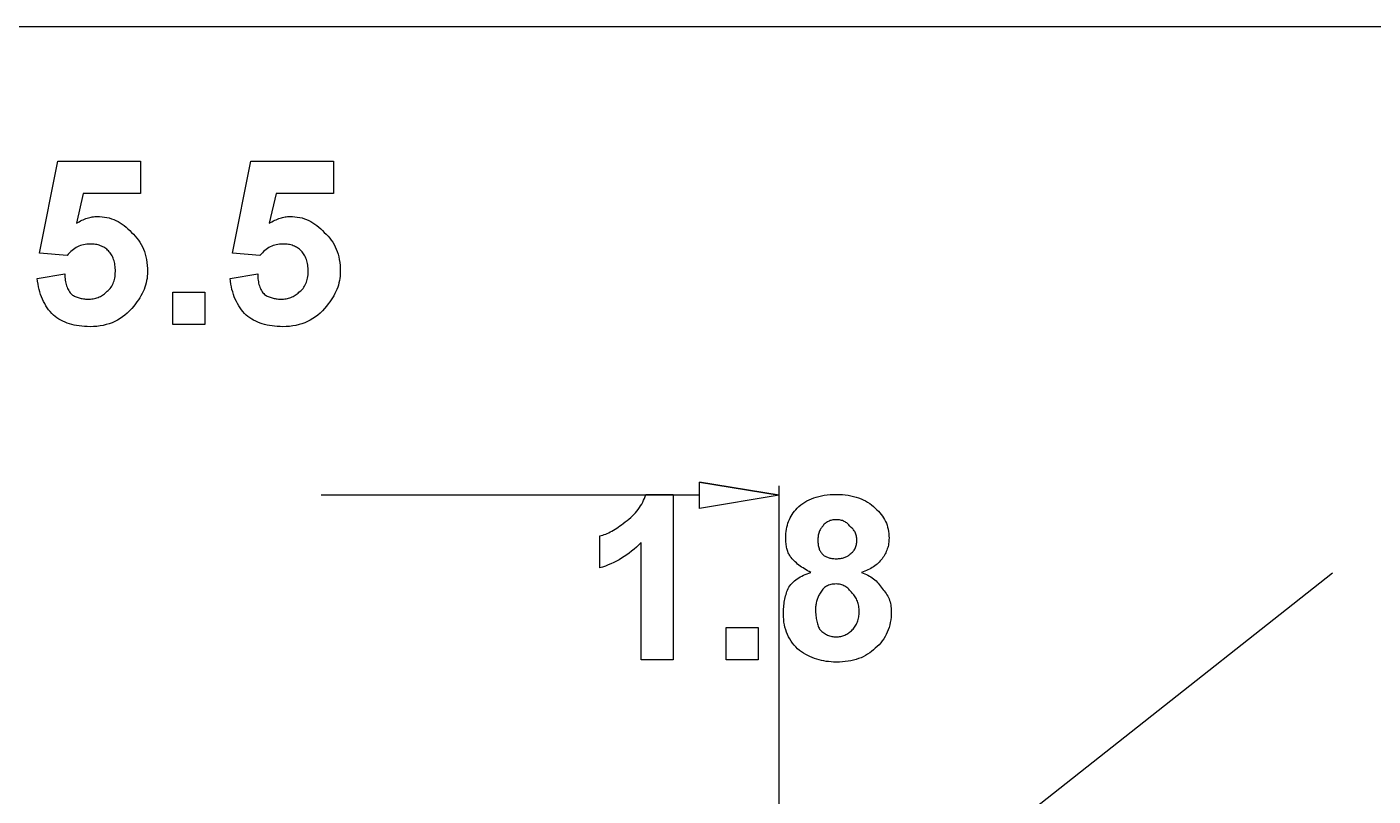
# Model space of a CAD drawing. Extents: x 0 to 21.1, y 0 to 5.7.
# Drawn here: x 8.484 to 9.461, y 4.997 to 5.556 of the extents above; entities that cross this region are included whole.
import ezdxf

# ---------------------------------------------------------------- set-up
doc = ezdxf.new("R2010")
doc.units = 0
doc.header["$MEASUREMENT"] = 0
doc.linetypes.add('AUSGEZOGEN', pattern=[0])
doc.layers.get('0').update_dxf_attribs({"linetype": 'AUSGEZOGEN'})

msp = doc.modelspace()

# ---------------------------------------------------------------- linework, layer by layer
for points in [[(0, 0), (21.125, 0), (21.125, 0), (21.125, 5.55556), (21.125, 5.55556), (0, 5.55556), (0, 0)], [(8.4912, 5.37302), (8.5112, 5.37636), (8.5112, 5.37636), (8.51122, 5.37513), (8.51122, 5.37513), (8.51128, 5.37394), (8.51128, 5.37394), (8.51138, 5.37278), (8.51138, 5.37278), (8.51151, 5.37167), (8.51151, 5.37167), (8.51169, 5.3706), (8.51169, 5.3706), (8.5119, 5.36956), (8.5119, 5.36956), (8.51216, 5.36856), (8.51216, 5.36856), (8.51245, 5.36761), (8.51245, 5.36761), (8.51278, 5.36669), (8.51278, 5.36669), (8.51315, 5.36581), (8.51315, 5.36581), (8.51356, 5.36497), (8.51356, 5.36497), (8.51401, 5.36417), (8.51401, 5.36417), (8.5145, 5.36341), (8.5145, 5.36341), (8.51503, 5.36269), (8.51503, 5.36269), (8.51559, 5.362), (8.51559, 5.362), (8.5162, 5.36136), (8.5162, 5.36136), (8.51683, 5.36095), (8.51683, 5.36095), (8.51748, 5.36058), (8.51748, 5.36058), (8.51813, 5.36022), (8.51813, 5.36022), (8.5188, 5.3599), (8.5188, 5.3599), (8.51949, 5.3596), (8.51949, 5.3596), (8.52018, 5.35933), (8.52018, 5.35933), (8.52089, 5.35908), (8.52089, 5.35908), (8.52162, 5.35886), (8.52162, 5.35886), (8.52235, 5.35866), (8.52235, 5.35866), (8.5231, 5.35849), (8.5231, 5.35849), (8.52386, 5.35835), (8.52386, 5.35835), (8.52464, 5.35823), (8.52464, 5.35823), (8.52543, 5.35814), (8.52543, 5.35814), (8.52623, 5.35808), (8.52623, 5.35808), (8.52704, 5.35804), (8.52704, 5.35804), (8.52787, 5.35802), (8.52787, 5.35802), (8.5289, 5.35804), (8.5289, 5.35804), (8.5299, 5.3581), (8.5299, 5.3581), (8.53087, 5.3582), (8.53087, 5.3582), (8.53183, 5.35834), (8.53183, 5.35834), (8.53275, 5.35851), (8.53275, 5.35851), (8.53365, 5.35873), (8.53365, 5.35873), (8.53452, 5.35898), (8.53452, 5.35898), (8.53537, 5.35927), (8.53537, 5.35927), (8.53619, 5.35961), (8.53619, 5.35961), (8.53698, 5.35998), (8.53698, 5.35998), (8.53775, 5.36039), (8.53775, 5.36039), (8.53849, 5.36084), (8.53849, 5.36084), (8.53921, 5.36133), (8.53921, 5.36133), (8.5399, 5.36185), (8.5399, 5.36185), (8.54056, 5.36242), (8.54056, 5.36242), (8.5412, 5.36302), (8.5412, 5.36302), (8.54201, 5.36367), (8.54201, 5.36367), (8.54276, 5.36435), (8.54276, 5.36435), (8.54347, 5.36508), (8.54347, 5.36508), (8.54412, 5.36584), (8.54412, 5.36584), (8.54472, 5.36664), (8.54472, 5.36664), (8.54526, 5.36748), (8.54526, 5.36748), (8.54576, 5.36836), (8.54576, 5.36836), (8.5462, 5.36927), (8.5462, 5.36927), (8.54659, 5.37023), (8.54659, 5.37023), (8.54693, 5.37123), (8.54693, 5.37123), (8.54722, 5.37226), (8.54722, 5.37226), (8.54745, 5.37334), (8.54745, 5.37334), (8.54763, 5.37445), (8.54763, 5.37445), (8.54776, 5.3756), (8.54776, 5.3756), (8.54784, 5.37679), (8.54784, 5.37679), (8.54787, 5.37802), (8.54787, 5.37802), (8.54785, 5.37925), (8.54785, 5.37925), (8.54779, 5.38045), (8.54779, 5.38045), (8.54769, 5.3816), (8.54769, 5.3816), (8.54755, 5.38271), (8.54755, 5.38271), (8.54738, 5.38379), (8.54738, 5.38379), (8.54716, 5.38482), (8.54716, 5.38482), (8.54691, 5.38582), (8.54691, 5.38582), (8.54662, 5.38677), (8.54662, 5.38677), (8.54628, 5.38769), (8.54628, 5.38769), (8.54591, 5.38857), (8.54591, 5.38857), (8.5455, 5.38941), (8.5455, 5.38941), (8.54505, 5.39021), (8.54505, 5.39021), (8.54457, 5.39097), (8.54457, 5.39097), (8.54404, 5.3917), (8.54404, 5.3917), (8.54347, 5.39238), (8.54347, 5.39238), (8.54287, 5.39302), (8.54287, 5.39302), (8.54223, 5.39363), (8.54223, 5.39363), (8.54156, 5.3942), (8.54156, 5.3942), (8.54087, 5.39472), (8.54087, 5.39472), (8.54016, 5.39521), (8.54016, 5.39521), (8.53942, 5.39566), (8.53942, 5.39566), (8.53865, 5.39607), (8.53865, 5.39607), (8.53785, 5.39644), (8.53785, 5.39644), (8.53703, 5.39677), (8.53703, 5.39677), (8.53619, 5.39707), (8.53619, 5.39707), (8.53531, 5.39732), (8.53531, 5.39732), (8.53442, 5.39754), (8.53442, 5.39754), (8.53349, 5.39771), (8.53349, 5.39771), (8.53254, 5.39785), (8.53254, 5.39785), (8.53156, 5.39795), (8.53156, 5.39795), (8.53056, 5.398), (8.53056, 5.398), (8.52953, 5.39802), (8.52953, 5.39802), (8.5283, 5.39799), (8.5283, 5.39799), (8.52709, 5.39789), (8.52709, 5.39789), (8.5259, 5.39773), (8.5259, 5.39773), (8.52474, 5.3975), (8.52474, 5.3975), (8.52361, 5.39721), (8.52361, 5.39721), (8.5225, 5.39685), (8.5225, 5.39685), (8.52142, 5.39643), (8.52142, 5.39643), (8.52037, 5.39594), (8.52037, 5.39594), (8.51934, 5.39539), (8.51934, 5.39539), (8.51834, 5.39477), (8.51834, 5.39477), (8.51736, 5.39409), (8.51736, 5.39409), (8.51641, 5.39334), (8.51641, 5.39334), (8.51548, 5.39252), (8.51548, 5.39252), (8.51459, 5.39164), (8.51459, 5.39164), (8.51371, 5.3907), (8.51371, 5.3907), (8.51287, 5.38969), (8.51287, 5.38969), (8.49287, 5.39136), (8.49287, 5.39136), (8.5062, 5.45802), (8.5062, 5.45802), (8.5662, 5.45802), (8.5662, 5.45802), (8.5662, 5.43469), (8.5662, 5.43469), (8.52453, 5.43469), (8.52453, 5.43469), (8.51953, 5.41302), (8.51953, 5.41302), (8.52057, 5.41363), (8.52057, 5.41363), (8.52159, 5.4142), (8.52159, 5.4142), (8.5226, 5.41472), (8.5226, 5.41472), (8.5236, 5.41521), (8.5236, 5.41521), (8.52458, 5.41566), (8.52458, 5.41566), (8.52555, 5.41607), (8.52555, 5.41607), (8.52651, 5.41644), (8.52651, 5.41644), (8.52745, 5.41677), (8.52745, 5.41677), (8.52838, 5.41707), (8.52838, 5.41707), (8.5293, 5.41732), (8.5293, 5.41732), (8.5302, 5.41754), (8.5302, 5.41754), (8.5311, 5.41771), (8.5311, 5.41771), (8.53198, 5.41785), (8.53198, 5.41785), (8.53284, 5.41795), (8.53284, 5.41795), (8.53369, 5.418), (8.53369, 5.418), (8.53453, 5.41802), (8.53453, 5.41802), (8.53639, 5.41798), (8.53639, 5.41798), (8.53821, 5.41784), (8.53821, 5.41784), (8.53998, 5.41761), (8.53998, 5.41761), (8.54172, 5.4173), (8.54172, 5.4173), (8.54342, 5.41689), (8.54342, 5.41689), (8.54508, 5.41638), (8.54508, 5.41638), (8.5467, 5.41579), (8.5467, 5.41579), (8.54828, 5.41511), (8.54828, 5.41511), (8.54983, 5.41433), (8.54983, 5.41433), (8.55133, 5.41347), (8.55133, 5.41347), (8.5528, 5.41251), (8.5528, 5.41251), (8.55422, 5.41146), (8.55422, 5.41146), (8.55561, 5.41032), (8.55561, 5.41032), (8.55696, 5.40909), (8.55696, 5.40909), (8.55826, 5.40777), (8.55826, 5.40777), (8.55953, 5.40636), (8.55953, 5.40636), (8.56095, 5.40508), (8.56095, 5.40508), (8.56227, 5.40373), (8.56227, 5.40373), (8.5635, 5.40231), (8.5635, 5.40231), (8.56464, 5.40084), (8.56464, 5.40084), (8.56569, 5.39929), (8.56569, 5.39929), (8.56664, 5.39769), (8.56664, 5.39769), (8.56751, 5.39601), (8.56751, 5.39601), (8.56828, 5.39427), (8.56828, 5.39427), (8.56897, 5.39247), (8.56897, 5.39247), (8.56956, 5.3906), (8.56956, 5.3906), (8.57006, 5.38867), (8.57006, 5.38867), (8.57047, 5.38667), (8.57047, 5.38667), (8.57079, 5.38461), (8.57079, 5.38461), (8.57102, 5.38248), (8.57102, 5.38248), (8.57115, 5.38028), (8.57115, 5.38028), (8.5712, 5.37802), (8.5712, 5.37802), (8.57116, 5.37636), (8.57116, 5.37636), (8.57104, 5.37472), (8.57104, 5.37472), (8.57085, 5.37308), (8.57085, 5.37308), (8.57058, 5.37146), (8.57058, 5.37146), (8.57022, 5.36985), (8.57022, 5.36985), (8.56979, 5.36826), (8.56979, 5.36826), (8.56929, 5.36668), (8.56929, 5.36668), (8.5687, 5.36511), (8.5687, 5.36511), (8.56804, 5.36355), (8.56804, 5.36355), (8.56729, 5.36201), (8.56729, 5.36201), (8.56647, 5.36048), (8.56647, 5.36048), (8.56558, 5.35896), (8.56558, 5.35896), (8.5646, 5.35746), (8.5646, 5.35746), (8.56354, 5.35597), (8.56354, 5.35597), (8.56241, 5.35449), (8.56241, 5.35449), (8.5612, 5.35302), (8.5612, 5.35302), (8.55971, 5.35121), (8.55971, 5.35121), (8.55815, 5.34951), (8.55815, 5.34951), (8.55653, 5.34793), (8.55653, 5.34793), (8.55485, 5.34646), (8.55485, 5.34646), (8.55309, 5.34511), (8.55309, 5.34511), (8.55128, 5.34388), (8.55128, 5.34388), (8.5494, 5.34277), (8.5494, 5.34277), (8.54745, 5.34177), (8.54745, 5.34177), (8.54544, 5.3409), (8.54544, 5.3409), (8.54336, 5.34013), (8.54336, 5.34013), (8.54122, 5.33949), (8.54122, 5.33949), (8.53901, 5.33896), (8.53901, 5.33896), (8.53674, 5.33855), (8.53674, 5.33855), (8.5344, 5.33826), (8.5344, 5.33826), (8.532, 5.33808), (8.532, 5.33808), (8.52953, 5.33802), (8.52953, 5.33802), (8.52748, 5.33806), (8.52748, 5.33806), (8.52547, 5.33815), (8.52547, 5.33815), (8.52352, 5.33832), (8.52352, 5.33832), (8.52162, 5.33855), (8.52162, 5.33855), (8.51977, 5.33884), (8.51977, 5.33884), (8.51797, 5.3392), (8.51797, 5.3392), (8.51623, 5.33962), (8.51623, 5.33962), (8.51453, 5.34011), (8.51453, 5.34011), (8.51289, 5.34066), (8.51289, 5.34066), (8.5113, 5.34128), (8.5113, 5.34128), (8.50977, 5.34196), (8.50977, 5.34196), (8.50828, 5.34271), (8.50828, 5.34271), (8.50685, 5.34353), (8.50685, 5.34353), (8.50547, 5.3444), (8.50547, 5.3444), (8.50414, 5.34535), (8.50414, 5.34535), (8.50287, 5.34636), (8.50287, 5.34636), (8.50165, 5.34763), (8.50165, 5.34763), (8.5005, 5.34896), (8.5005, 5.34896), (8.49941, 5.35034), (8.49941, 5.35034), (8.49839, 5.35177), (8.49839, 5.35177), (8.49743, 5.35326), (8.49743, 5.35326), (8.49654, 5.3548), (8.49654, 5.3548), (8.49571, 5.35638), (8.49571, 5.35638), (8.49495, 5.35802), (8.49495, 5.35802), (8.49425, 5.35972), (8.49425, 5.35972), (8.49362, 5.36146), (8.49362, 5.36146), (8.49306, 5.36326), (8.49306, 5.36326), (8.49255, 5.36511), (8.49255, 5.36511), (8.49212, 5.36701), (8.49212, 5.36701), (8.49175, 5.36896), (8.49175, 5.36896), (8.49144, 5.37097), (8.49144, 5.37097), (8.4912, 5.37302), (8.4912, 5.37302), (8.4912, 5.37302)], [(8.6312, 5.37302), (8.6512, 5.37636), (8.6512, 5.37636), (8.65122, 5.37513), (8.65122, 5.37513), (8.65128, 5.37394), (8.65128, 5.37394), (8.65138, 5.37278), (8.65138, 5.37278), (8.65151, 5.37167), (8.65151, 5.37167), (8.65169, 5.3706), (8.65169, 5.3706), (8.6519, 5.36956), (8.6519, 5.36956), (8.65216, 5.36856), (8.65216, 5.36856), (8.65245, 5.36761), (8.65245, 5.36761), (8.65278, 5.36669), (8.65278, 5.36669), (8.65315, 5.36581), (8.65315, 5.36581), (8.65356, 5.36497), (8.65356, 5.36497), (8.65401, 5.36417), (8.65401, 5.36417), (8.6545, 5.36341), (8.6545, 5.36341), (8.65503, 5.36269), (8.65503, 5.36269), (8.65559, 5.362), (8.65559, 5.362), (8.6562, 5.36136), (8.6562, 5.36136), (8.65683, 5.36095), (8.65683, 5.36095), (8.65748, 5.36058), (8.65748, 5.36058), (8.65813, 5.36022), (8.65813, 5.36022), (8.6588, 5.3599), (8.6588, 5.3599), (8.65949, 5.3596), (8.65949, 5.3596), (8.66018, 5.35933), (8.66018, 5.35933), (8.66089, 5.35908), (8.66089, 5.35908), (8.66162, 5.35886), (8.66162, 5.35886), (8.66235, 5.35866), (8.66235, 5.35866), (8.6631, 5.35849), (8.6631, 5.35849), (8.66386, 5.35835), (8.66386, 5.35835), (8.66464, 5.35823), (8.66464, 5.35823), (8.66543, 5.35814), (8.66543, 5.35814), (8.66623, 5.35808), (8.66623, 5.35808), (8.66704, 5.35804), (8.66704, 5.35804), (8.66787, 5.35802), (8.66787, 5.35802), (8.6689, 5.35804), (8.6689, 5.35804), (8.6699, 5.3581), (8.6699, 5.3581), (8.67087, 5.3582), (8.67087, 5.3582), (8.67183, 5.35834), (8.67183, 5.35834), (8.67275, 5.35851), (8.67275, 5.35851), (8.67365, 5.35873), (8.67365, 5.35873), (8.67452, 5.35898), (8.67452, 5.35898), (8.67537, 5.35927), (8.67537, 5.35927), (8.67619, 5.35961), (8.67619, 5.35961), (8.67698, 5.35998), (8.67698, 5.35998), (8.67775, 5.36039), (8.67775, 5.36039), (8.67849, 5.36084), (8.67849, 5.36084), (8.67921, 5.36133), (8.67921, 5.36133), (8.6799, 5.36185), (8.6799, 5.36185), (8.68056, 5.36242), (8.68056, 5.36242), (8.6812, 5.36302), (8.6812, 5.36302), (8.68201, 5.36367), (8.68201, 5.36367), (8.68276, 5.36435), (8.68276, 5.36435), (8.68347, 5.36508), (8.68347, 5.36508), (8.68412, 5.36584), (8.68412, 5.36584), (8.68472, 5.36664), (8.68472, 5.36664), (8.68526, 5.36748), (8.68526, 5.36748), (8.68576, 5.36836), (8.68576, 5.36836), (8.6862, 5.36927), (8.6862, 5.36927), (8.68659, 5.37023), (8.68659, 5.37023), (8.68693, 5.37123), (8.68693, 5.37123), (8.68722, 5.37226), (8.68722, 5.37226), (8.68745, 5.37334), (8.68745, 5.37334), (8.68763, 5.37445), (8.68763, 5.37445), (8.68776, 5.3756), (8.68776, 5.3756), (8.68784, 5.37679), (8.68784, 5.37679), (8.68787, 5.37802), (8.68787, 5.37802), (8.68785, 5.37925), (8.68785, 5.37925), (8.68779, 5.38045), (8.68779, 5.38045), (8.68769, 5.3816), (8.68769, 5.3816), (8.68755, 5.38271), (8.68755, 5.38271), (8.68738, 5.38379), (8.68738, 5.38379), (8.68716, 5.38482), (8.68716, 5.38482), (8.68691, 5.38582), (8.68691, 5.38582), (8.68662, 5.38677), (8.68662, 5.38677), (8.68628, 5.38769), (8.68628, 5.38769), (8.68591, 5.38857), (8.68591, 5.38857), (8.6855, 5.38941), (8.6855, 5.38941), (8.68505, 5.39021), (8.68505, 5.39021), (8.68457, 5.39097), (8.68457, 5.39097), (8.68404, 5.3917), (8.68404, 5.3917), (8.68347, 5.39238), (8.68347, 5.39238), (8.68287, 5.39302), (8.68287, 5.39302), (8.68223, 5.39363), (8.68223, 5.39363), (8.68156, 5.3942), (8.68156, 5.3942), (8.68087, 5.39472), (8.68087, 5.39472), (8.68016, 5.39521), (8.68016, 5.39521), (8.67942, 5.39566), (8.67942, 5.39566), (8.67865, 5.39607), (8.67865, 5.39607), (8.67785, 5.39644), (8.67785, 5.39644), (8.67703, 5.39677), (8.67703, 5.39677), (8.67619, 5.39707), (8.67619, 5.39707), (8.67531, 5.39732), (8.67531, 5.39732), (8.67442, 5.39754), (8.67442, 5.39754), (8.67349, 5.39771), (8.67349, 5.39771), (8.67254, 5.39785), (8.67254, 5.39785), (8.67156, 5.39795), (8.67156, 5.39795), (8.67056, 5.398), (8.67056, 5.398), (8.66953, 5.39802), (8.66953, 5.39802), (8.6683, 5.39799), (8.6683, 5.39799), (8.66709, 5.39789), (8.66709, 5.39789), (8.6659, 5.39773), (8.6659, 5.39773), (8.66474, 5.3975), (8.66474, 5.3975), (8.66361, 5.39721), (8.66361, 5.39721), (8.6625, 5.39685), (8.6625, 5.39685), (8.66142, 5.39643), (8.66142, 5.39643), (8.66037, 5.39594), (8.66037, 5.39594), (8.65934, 5.39539), (8.65934, 5.39539), (8.65834, 5.39477), (8.65834, 5.39477), (8.65736, 5.39409), (8.65736, 5.39409), (8.65641, 5.39334), (8.65641, 5.39334), (8.65548, 5.39252), (8.65548, 5.39252), (8.65459, 5.39164), (8.65459, 5.39164), (8.65371, 5.3907), (8.65371, 5.3907), (8.65287, 5.38969), (8.65287, 5.38969), (8.63287, 5.39136), (8.63287, 5.39136), (8.6462, 5.45802), (8.6462, 5.45802), (8.7062, 5.45802), (8.7062, 5.45802), (8.7062, 5.43469), (8.7062, 5.43469), (8.66453, 5.43469), (8.66453, 5.43469), (8.65953, 5.41302), (8.65953, 5.41302), (8.66057, 5.41363), (8.66057, 5.41363), (8.66159, 5.4142), (8.66159, 5.4142), (8.6626, 5.41472), (8.6626, 5.41472), (8.6636, 5.41521), (8.6636, 5.41521), (8.66458, 5.41566), (8.66458, 5.41566), (8.66555, 5.41607), (8.66555, 5.41607), (8.66651, 5.41644), (8.66651, 5.41644), (8.66745, 5.41677), (8.66745, 5.41677), (8.66838, 5.41707), (8.66838, 5.41707), (8.6693, 5.41732), (8.6693, 5.41732), (8.6702, 5.41754), (8.6702, 5.41754), (8.6711, 5.41771), (8.6711, 5.41771), (8.67198, 5.41785), (8.67198, 5.41785), (8.67284, 5.41795), (8.67284, 5.41795), (8.67369, 5.418), (8.67369, 5.418), (8.67453, 5.41802), (8.67453, 5.41802), (8.67639, 5.41798), (8.67639, 5.41798), (8.67821, 5.41784), (8.67821, 5.41784), (8.67998, 5.41761), (8.67998, 5.41761), (8.68172, 5.4173), (8.68172, 5.4173), (8.68342, 5.41689), (8.68342, 5.41689), (8.68508, 5.41638), (8.68508, 5.41638), (8.6867, 5.41579), (8.6867, 5.41579), (8.68828, 5.41511), (8.68828, 5.41511), (8.68983, 5.41433), (8.68983, 5.41433), (8.69133, 5.41347), (8.69133, 5.41347), (8.6928, 5.41251), (8.6928, 5.41251), (8.69422, 5.41146), (8.69422, 5.41146), (8.69561, 5.41032), (8.69561, 5.41032), (8.69696, 5.40909), (8.69696, 5.40909), (8.69826, 5.40777), (8.69826, 5.40777), (8.69953, 5.40636), (8.69953, 5.40636), (8.70095, 5.40508), (8.70095, 5.40508), (8.70227, 5.40373), (8.70227, 5.40373), (8.7035, 5.40231), (8.7035, 5.40231), (8.70464, 5.40084), (8.70464, 5.40084), (8.70569, 5.39929), (8.70569, 5.39929), (8.70664, 5.39769), (8.70664, 5.39769), (8.70751, 5.39601), (8.70751, 5.39601), (8.70828, 5.39427), (8.70828, 5.39427), (8.70897, 5.39247), (8.70897, 5.39247), (8.70956, 5.3906), (8.70956, 5.3906), (8.71006, 5.38867), (8.71006, 5.38867), (8.71047, 5.38667), (8.71047, 5.38667), (8.71079, 5.38461), (8.71079, 5.38461), (8.71102, 5.38248), (8.71102, 5.38248), (8.71115, 5.38028), (8.71115, 5.38028), (8.7112, 5.37802), (8.7112, 5.37802), (8.71116, 5.37636), (8.71116, 5.37636), (8.71104, 5.37472), (8.71104, 5.37472), (8.71085, 5.37308), (8.71085, 5.37308), (8.71058, 5.37146), (8.71058, 5.37146), (8.71022, 5.36985), (8.71022, 5.36985), (8.70979, 5.36826), (8.70979, 5.36826), (8.70929, 5.36668), (8.70929, 5.36668), (8.7087, 5.36511), (8.7087, 5.36511), (8.70804, 5.36355), (8.70804, 5.36355), (8.70729, 5.36201), (8.70729, 5.36201), (8.70647, 5.36048), (8.70647, 5.36048), (8.70558, 5.35896), (8.70558, 5.35896), (8.7046, 5.35746), (8.7046, 5.35746), (8.70354, 5.35597), (8.70354, 5.35597), (8.70241, 5.35449), (8.70241, 5.35449), (8.7012, 5.35302), (8.7012, 5.35302), (8.69971, 5.35121), (8.69971, 5.35121), (8.69815, 5.34951), (8.69815, 5.34951), (8.69653, 5.34793), (8.69653, 5.34793), (8.69485, 5.34646), (8.69485, 5.34646), (8.69309, 5.34511), (8.69309, 5.34511), (8.69128, 5.34388), (8.69128, 5.34388), (8.6894, 5.34277), (8.6894, 5.34277), (8.68745, 5.34177), (8.68745, 5.34177), (8.68544, 5.3409), (8.68544, 5.3409), (8.68336, 5.34013), (8.68336, 5.34013), (8.68122, 5.33949), (8.68122, 5.33949), (8.67901, 5.33896), (8.67901, 5.33896), (8.67674, 5.33855), (8.67674, 5.33855), (8.6744, 5.33826), (8.6744, 5.33826), (8.672, 5.33808), (8.672, 5.33808), (8.66953, 5.33802), (8.66953, 5.33802), (8.66748, 5.33806), (8.66748, 5.33806), (8.66547, 5.33815), (8.66547, 5.33815), (8.66352, 5.33832), (8.66352, 5.33832), (8.66162, 5.33855), (8.66162, 5.33855), (8.65977, 5.33884), (8.65977, 5.33884), (8.65797, 5.3392), (8.65797, 5.3392), (8.65623, 5.33962), (8.65623, 5.33962), (8.65453, 5.34011), (8.65453, 5.34011), (8.65289, 5.34066), (8.65289, 5.34066), (8.6513, 5.34128), (8.6513, 5.34128), (8.64977, 5.34196), (8.64977, 5.34196), (8.64828, 5.34271), (8.64828, 5.34271), (8.64685, 5.34353), (8.64685, 5.34353), (8.64547, 5.3444), (8.64547, 5.3444), (8.64414, 5.34535), (8.64414, 5.34535), (8.64287, 5.34636), (8.64287, 5.34636), (8.64165, 5.34763), (8.64165, 5.34763), (8.6405, 5.34896), (8.6405, 5.34896), (8.63941, 5.35034), (8.63941, 5.35034), (8.63839, 5.35177), (8.63839, 5.35177), (8.63743, 5.35326), (8.63743, 5.35326), (8.63654, 5.3548), (8.63654, 5.3548), (8.63571, 5.35638), (8.63571, 5.35638), (8.63495, 5.35802), (8.63495, 5.35802), (8.63425, 5.35972), (8.63425, 5.35972), (8.63362, 5.36146), (8.63362, 5.36146), (8.63306, 5.36326), (8.63306, 5.36326), (8.63255, 5.36511), (8.63255, 5.36511), (8.63212, 5.36701), (8.63212, 5.36701), (8.63175, 5.36896), (8.63175, 5.36896), (8.63144, 5.37097), (8.63144, 5.37097), (8.6312, 5.37302), (8.6312, 5.37302), (8.6312, 5.37302)], [(8.58953, 5.33969), (8.58953, 5.36302), (8.58953, 5.36302), (8.61287, 5.36302), (8.61287, 5.36302), (8.61287, 5.33969), (8.61287, 5.33969), (8.58953, 5.33969)], [(8.97202, 5.22529), (9.02979, 5.21566), (8.97202, 5.22529), (9.02979, 5.21566), (9.02979, 5.21566), (8.97202, 5.22529), (9.02979, 5.21566), (8.97202, 5.20603), (8.97202, 5.22529)], [(9.02979, 4.83311), (9.02979, 5.22259)], [(8.97202, 5.21566), (8.69719, 5.21566)], [(8.95294, 5.09628), (8.92961, 5.09628), (8.92961, 5.09628), (8.92961, 5.18128), (8.92961, 5.18128), (8.92793, 5.17964), (8.92793, 5.17964), (8.92622, 5.17807), (8.92622, 5.17807), (8.92449, 5.17657), (8.92449, 5.17657), (8.92274, 5.17513), (8.92274, 5.17513), (8.92095, 5.17376), (8.92095, 5.17376), (8.91914, 5.17245), (8.91914, 5.17245), (8.91731, 5.1712), (8.91731, 5.1712), (8.91544, 5.17003), (8.91544, 5.17003), (8.91356, 5.16891), (8.91356, 5.16891), (8.91164, 5.16786), (8.91164, 5.16786), (8.9097, 5.16688), (8.9097, 5.16688), (8.90774, 5.16596), (8.90774, 5.16596), (8.90574, 5.16511), (8.90574, 5.16511), (8.90372, 5.16432), (8.90372, 5.16432), (8.90168, 5.1636), (8.90168, 5.1636), (8.89961, 5.16294), (8.89961, 5.16294), (8.89961, 5.18628), (8.89961, 5.18628), (8.90066, 5.18651), (8.90066, 5.18651), (8.90172, 5.1868), (8.90172, 5.1868), (8.90279, 5.18713), (8.90279, 5.18713), (8.90388, 5.18753), (8.90388, 5.18753), (8.90498, 5.18797), (8.90498, 5.18797), (8.90609, 5.18846), (8.90609, 5.18846), (8.90722, 5.18901), (8.90722, 5.18901), (8.90836, 5.18961), (8.90836, 5.18961), (8.90951, 5.19026), (8.90951, 5.19026), (8.91068, 5.19096), (8.91068, 5.19096), (8.91186, 5.19172), (8.91186, 5.19172), (8.91305, 5.19253), (8.91305, 5.19253), (8.91425, 5.19338), (8.91425, 5.19338), (8.91547, 5.1943), (8.91547, 5.1943), (8.9167, 5.19526), (8.9167, 5.19526), (8.91794, 5.19628), (8.91794, 5.19628), (8.91937, 5.19733), (8.91937, 5.19733), (8.92073, 5.19841), (8.92073, 5.19841), (8.92203, 5.19952), (8.92203, 5.19952), (8.92326, 5.20065), (8.92326, 5.20065), (8.92442, 5.20181), (8.92442, 5.20181), (8.92552, 5.20299), (8.92552, 5.20299), (8.92656, 5.2042), (8.92656, 5.2042), (8.92753, 5.20544), (8.92753, 5.20544), (8.92843, 5.2067), (8.92843, 5.2067), (8.92927, 5.20799), (8.92927, 5.20799), (8.93005, 5.20931), (8.93005, 5.20931), (8.93076, 5.21065), (8.93076, 5.21065), (8.9314, 5.21202), (8.9314, 5.21202), (8.93198, 5.21341), (8.93198, 5.21341), (8.93249, 5.21483), (8.93249, 5.21483), (8.93294, 5.21628), (8.93294, 5.21628), (8.95294, 5.21628), (8.95294, 5.21628), (8.95294, 5.09628)], [(9.05294, 5.15961), (9.05171, 5.16024), (9.05171, 5.16024), (9.05052, 5.16088), (9.05052, 5.16088), (9.04937, 5.16154), (9.04937, 5.16154), (9.04826, 5.16221), (9.04826, 5.16221), (9.04718, 5.1629), (9.04718, 5.1629), (9.04615, 5.16359), (9.04615, 5.16359), (9.04515, 5.1643), (9.04515, 5.1643), (9.04419, 5.16503), (9.04419, 5.16503), (9.04328, 5.16576), (9.04328, 5.16576), (9.0424, 5.16651), (9.0424, 5.16651), (9.04156, 5.16727), (9.04156, 5.16727), (9.04076, 5.16805), (9.04076, 5.16805), (9.03999, 5.16883), (9.03999, 5.16883), (9.03927, 5.16963), (9.03927, 5.16963), (9.03859, 5.17045), (9.03859, 5.17045), (9.03794, 5.17128), (9.03794, 5.17128), (9.03754, 5.17191), (9.03754, 5.17191), (9.03716, 5.17258), (9.03716, 5.17258), (9.03681, 5.17327), (9.03681, 5.17327), (9.03649, 5.17398), (9.03649, 5.17398), (9.03619, 5.17473), (9.03619, 5.17473), (9.03591, 5.17549), (9.03591, 5.17549), (9.03567, 5.17629), (9.03567, 5.17629), (9.03544, 5.17711), (9.03544, 5.17711), (9.03525, 5.17795), (9.03525, 5.17795), (9.03508, 5.17883), (9.03508, 5.17883), (9.03494, 5.17973), (9.03494, 5.17973), (9.03482, 5.18065), (9.03482, 5.18065), (9.03473, 5.1816), (9.03473, 5.1816), (9.03466, 5.18258), (9.03466, 5.18258), (9.03462, 5.18358), (9.03462, 5.18358), (9.03461, 5.18461), (9.03461, 5.18461), (9.03464, 5.18626), (9.03464, 5.18626), (9.03474, 5.18786), (9.03474, 5.18786), (9.0349, 5.18943), (9.0349, 5.18943), (9.03513, 5.19096), (9.03513, 5.19096), (9.03542, 5.19245), (9.03542, 5.19245), (9.03578, 5.19391), (9.03578, 5.19391), (9.03621, 5.19532), (9.03621, 5.19532), (9.03669, 5.19669), (9.03669, 5.19669), (9.03725, 5.19803), (9.03725, 5.19803), (9.03787, 5.19932), (9.03787, 5.19932), (9.03855, 5.20058), (9.03855, 5.20058), (9.0393, 5.2018), (9.0393, 5.2018), (9.04011, 5.20297), (9.04011, 5.20297), (9.04099, 5.20411), (9.04099, 5.20411), (9.04193, 5.20521), (9.04193, 5.20521), (9.04294, 5.20628), (9.04294, 5.20628), (9.04423, 5.20749), (9.04423, 5.20749), (9.04557, 5.20862), (9.04557, 5.20862), (9.04699, 5.20967), (9.04699, 5.20967), (9.04846, 5.21065), (9.04846, 5.21065), (9.05001, 5.21155), (9.05001, 5.21155), (9.05162, 5.21237), (9.05162, 5.21237), (9.05329, 5.21311), (9.05329, 5.21311), (9.05503, 5.21378), (9.05503, 5.21378), (9.05683, 5.21436), (9.05683, 5.21436), (9.0587, 5.21487), (9.0587, 5.21487), (9.06063, 5.2153), (9.06063, 5.2153), (9.06263, 5.21565), (9.06263, 5.21565), (9.06469, 5.21592), (9.06469, 5.21592), (9.06682, 5.21612), (9.06682, 5.21612), (9.06902, 5.21624), (9.06902, 5.21624), (9.07128, 5.21628), (9.07128, 5.21628), (9.07354, 5.21624), (9.07354, 5.21624), (9.07573, 5.21612), (9.07573, 5.21612), (9.07786, 5.21592), (9.07786, 5.21592), (9.07992, 5.21565), (9.07992, 5.21565), (9.08192, 5.2153), (9.08192, 5.2153), (9.08386, 5.21487), (9.08386, 5.21487), (9.08572, 5.21436), (9.08572, 5.21436), (9.08753, 5.21378), (9.08753, 5.21378), (9.08927, 5.21311), (9.08927, 5.21311), (9.09094, 5.21237), (9.09094, 5.21237), (9.09255, 5.21155), (9.09255, 5.21155), (9.09409, 5.21065), (9.09409, 5.21065), (9.09557, 5.20967), (9.09557, 5.20967), (9.09698, 5.20862), (9.09698, 5.20862), (9.09833, 5.20749), (9.09833, 5.20749), (9.09961, 5.20628), (9.09961, 5.20628), (9.10082, 5.20521), (9.10082, 5.20521), (9.10195, 5.20411), (9.10195, 5.20411), (9.10301, 5.20297), (9.10301, 5.20297), (9.10399, 5.2018), (9.10399, 5.2018), (9.10488, 5.20058), (9.10488, 5.20058), (9.1057, 5.19932), (9.1057, 5.19932), (9.10645, 5.19803), (9.10645, 5.19803), (9.10711, 5.19669), (9.10711, 5.19669), (9.1077, 5.19532), (9.1077, 5.19532), (9.1082, 5.19391), (9.1082, 5.19391), (9.10863, 5.19245), (9.10863, 5.19245), (9.10899, 5.19096), (9.10899, 5.19096), (9.10926, 5.18943), (9.10926, 5.18943), (9.10945, 5.18786), (9.10945, 5.18786), (9.10957, 5.18626), (9.10957, 5.18626), (9.10961, 5.18461), (9.10961, 5.18461), (9.10959, 5.18357), (9.10959, 5.18357), (9.10953, 5.18255), (9.10953, 5.18255), (9.10943, 5.18154), (9.10943, 5.18154), (9.1093, 5.18055), (9.1093, 5.18055), (9.10912, 5.17956), (9.10912, 5.17956), (9.10891, 5.17859), (9.10891, 5.17859), (9.10865, 5.17764), (9.10865, 5.17764), (9.10836, 5.17669), (9.10836, 5.17669), (9.10803, 5.17576), (9.10803, 5.17576), (9.10766, 5.17484), (9.10766, 5.17484), (9.10725, 5.17394), (9.10725, 5.17394), (9.1068, 5.17305), (9.1068, 5.17305), (9.10631, 5.17217), (9.10631, 5.17217), (9.10578, 5.1713), (9.10578, 5.1713), (9.10522, 5.17045), (9.10522, 5.17045), (9.10461, 5.16961), (9.10461, 5.16961), (9.10397, 5.16879), (9.10397, 5.16879), (9.10328, 5.16799), (9.10328, 5.16799), (9.10256, 5.16723), (9.10256, 5.16723), (9.1018, 5.16648), (9.1018, 5.16648), (9.101, 5.16577), (9.101, 5.16577), (9.10016, 5.16508), (9.10016, 5.16508), (9.09928, 5.16441), (9.09928, 5.16441), (9.09836, 5.16378), (9.09836, 5.16378), (9.0974, 5.16316), (9.0974, 5.16316), (9.09641, 5.16258), (9.09641, 5.16258), (9.09537, 5.16202), (9.09537, 5.16202), (9.0943, 5.16148), (9.0943, 5.16148), (9.09318, 5.16098), (9.09318, 5.16098), (9.09203, 5.16049), (9.09203, 5.16049), (9.09084, 5.16004), (9.09084, 5.16004), (9.08961, 5.15961), (9.08961, 5.15961), (9.09084, 5.15917), (9.09084, 5.15917), (9.09203, 5.1587), (9.09203, 5.1587), (9.09318, 5.15818), (9.09318, 5.15818), (9.0943, 5.15763), (9.0943, 5.15763), (9.09537, 5.15704), (9.09537, 5.15704), (9.09641, 5.15641), (9.09641, 5.15641), (9.0974, 5.15573), (9.0974, 5.15573), (9.09836, 5.15503), (9.09836, 5.15503), (9.09928, 5.15428), (9.09928, 5.15428), (9.10016, 5.15349), (9.10016, 5.15349), (9.101, 5.15266), (9.101, 5.15266), (9.1018, 5.1518), (9.1018, 5.1518), (9.10256, 5.15089), (9.10256, 5.15089), (9.10328, 5.14995), (9.10328, 5.14995), (9.10397, 5.14896), (9.10397, 5.14896), (9.10461, 5.14794), (9.10461, 5.14794), (9.10542, 5.1471), (9.10542, 5.1471), (9.10617, 5.14622), (9.10617, 5.14622), (9.10688, 5.14532), (9.10688, 5.14532), (9.10753, 5.1444), (9.10753, 5.1444), (9.10813, 5.14345), (9.10813, 5.14345), (9.10867, 5.14247), (9.10867, 5.14247), (9.10917, 5.14147), (9.10917, 5.14147), (9.10961, 5.14044), (9.10961, 5.14044), (9.11, 5.13939), (9.11, 5.13939), (9.11034, 5.13831), (9.11034, 5.13831), (9.11063, 5.1372), (9.11063, 5.1372), (9.11086, 5.13607), (9.11086, 5.13607), (9.11104, 5.13491), (9.11104, 5.13491), (9.11117, 5.13372), (9.11117, 5.13372), (9.11125, 5.13251), (9.11125, 5.13251), (9.11128, 5.13128), (9.11128, 5.13128), (9.11123, 5.12922), (9.11123, 5.12922), (9.11109, 5.12721), (9.11109, 5.12721), (9.11087, 5.12526), (9.11087, 5.12526), (9.11055, 5.12336), (9.11055, 5.12336), (9.11014, 5.12151), (9.11014, 5.12151), (9.10964, 5.11971), (9.10964, 5.11971), (9.10904, 5.11797), (9.10904, 5.11797), (9.10836, 5.11628), (9.10836, 5.11628), (9.10759, 5.11463), (9.10759, 5.11463), (9.10672, 5.11305), (9.10672, 5.11305), (9.10576, 5.11151), (9.10576, 5.11151), (9.10471, 5.11003), (9.10471, 5.11003), (9.10358, 5.10859), (9.10358, 5.10859), (9.10234, 5.10721), (9.10234, 5.10721), (9.10102, 5.10588), (9.10102, 5.10588), (9.09961, 5.10461), (9.09961, 5.10461), (9.09833, 5.1034), (9.09833, 5.1034), (9.09698, 5.10226), (9.09698, 5.10226), (9.09557, 5.10121), (9.09557, 5.10121), (9.09409, 5.10023), (9.09409, 5.10023), (9.09255, 5.09933), (9.09255, 5.09933), (9.09094, 5.09851), (9.09094, 5.09851), (9.08927, 5.09777), (9.08927, 5.09777), (9.08753, 5.09711), (9.08753, 5.09711), (9.08572, 5.09652), (9.08572, 5.09652), (9.08386, 5.09601), (9.08386, 5.09601), (9.08192, 5.09558), (9.08192, 5.09558), (9.07992, 5.09523), (9.07992, 5.09523), (9.07786, 5.09496), (9.07786, 5.09496), (9.07573, 5.09476), (9.07573, 5.09476), (9.07354, 5.09465), (9.07354, 5.09465), (9.07128, 5.09461), (9.07128, 5.09461), (9.06942, 5.09464), (9.06942, 5.09464), (9.06758, 5.09474), (9.06758, 5.09474), (9.06577, 5.0949), (9.06577, 5.0949), (9.06399, 5.09513), (9.06399, 5.09513), (9.06223, 5.09542), (9.06223, 5.09542), (9.0605, 5.09578), (9.0605, 5.09578), (9.05879, 5.0962), (9.05879, 5.0962), (9.05711, 5.09669), (9.05711, 5.09669), (9.05546, 5.09725), (9.05546, 5.09725), (9.05383, 5.09786), (9.05383, 5.09786), (9.05223, 5.09855), (9.05223, 5.09855), (9.05065, 5.0993), (9.05065, 5.0993), (9.0491, 5.10011), (9.0491, 5.10011), (9.04758, 5.10099), (9.04758, 5.10099), (9.04608, 5.10193), (9.04608, 5.10193), (9.04461, 5.10294), (9.04461, 5.10294), (9.0432, 5.10422), (9.0432, 5.10422), (9.04188, 5.10555), (9.04188, 5.10555), (9.04065, 5.10693), (9.04065, 5.10693), (9.03951, 5.10836), (9.03951, 5.10836), (9.03846, 5.10984), (9.03846, 5.10984), (9.0375, 5.11138), (9.0375, 5.11138), (9.03664, 5.11297), (9.03664, 5.11297), (9.03586, 5.11461), (9.03586, 5.11461), (9.03518, 5.1163), (9.03518, 5.1163), (9.03458, 5.11805), (9.03458, 5.11805), (9.03408, 5.11984), (9.03408, 5.11984), (9.03367, 5.12169), (9.03367, 5.12169), (9.03335, 5.12359), (9.03335, 5.12359), (9.03313, 5.12555), (9.03313, 5.12555), (9.03299, 5.12755), (9.03299, 5.12755), (9.03294, 5.12961), (9.03294, 5.12961), (9.03296, 5.13085), (9.03296, 5.13085), (9.033, 5.13208), (9.033, 5.13208), (9.03306, 5.1333), (9.03306, 5.1333), (9.03315, 5.1345), (9.03315, 5.1345), (9.03327, 5.1357), (9.03327, 5.1357), (9.03341, 5.13687), (9.03341, 5.13687), (9.03358, 5.13804), (9.03358, 5.13804), (9.03378, 5.13919), (9.03378, 5.13919), (9.034, 5.14033), (9.034, 5.14033), (9.03425, 5.14146), (9.03425, 5.14146), (9.03452, 5.14257), (9.03452, 5.14257), (9.03482, 5.14367), (9.03482, 5.14367), (9.03514, 5.14476), (9.03514, 5.14476), (9.0355, 5.14583), (9.0355, 5.14583), (9.03587, 5.14689), (9.03587, 5.14689), (9.03628, 5.14794), (9.03628, 5.14794), (9.03693, 5.14896), (9.03693, 5.14896), (9.03763, 5.14995), (9.03763, 5.14995), (9.03839, 5.15089), (9.03839, 5.15089), (9.03919, 5.1518), (9.03919, 5.1518), (9.04005, 5.15266), (9.04005, 5.15266), (9.04096, 5.15349), (9.04096, 5.15349), (9.04193, 5.15428), (9.04193, 5.15428), (9.04294, 5.15503), (9.04294, 5.15503), (9.04401, 5.15573), (9.04401, 5.15573), (9.04513, 5.15641), (9.04513, 5.15641), (9.0463, 5.15704), (9.0463, 5.15704), (9.04753, 5.15763), (9.04753, 5.15763), (9.0488, 5.15818), (9.0488, 5.15818), (9.05013, 5.1587), (9.05013, 5.1587), (9.05151, 5.15917), (9.05151, 5.15917), (9.05294, 5.15961), (9.05294, 5.15961), (9.05294, 5.15961)], [(9.05794, 5.18294), (9.05796, 5.18212), (9.05796, 5.18212), (9.058, 5.18133), (9.058, 5.18133), (9.05806, 5.18056), (9.05806, 5.18056), (9.05815, 5.17982), (9.05815, 5.17982), (9.05827, 5.1791), (9.05827, 5.1791), (9.05841, 5.17841), (9.05841, 5.17841), (9.05858, 5.17775), (9.05858, 5.17775), (9.05878, 5.17711), (9.05878, 5.17711), (9.059, 5.1765), (9.059, 5.1765), (9.05925, 5.17591), (9.05925, 5.17591), (9.05952, 5.17535), (9.05952, 5.17535), (9.05982, 5.17482), (9.05982, 5.17482), (9.06014, 5.17431), (9.06014, 5.17431), (9.0605, 5.17383), (9.0605, 5.17383), (9.06087, 5.17337), (9.06087, 5.17337), (9.06128, 5.17294), (9.06128, 5.17294), (9.06171, 5.17254), (9.06171, 5.17254), (9.06216, 5.17216), (9.06216, 5.17216), (9.06264, 5.17181), (9.06264, 5.17181), (9.06315, 5.17148), (9.06315, 5.17148), (9.06369, 5.17118), (9.06369, 5.17118), (9.06425, 5.17091), (9.06425, 5.17091), (9.06483, 5.17066), (9.06483, 5.17066), (9.06544, 5.17044), (9.06544, 5.17044), (9.06608, 5.17025), (9.06608, 5.17025), (9.06675, 5.17008), (9.06675, 5.17008), (9.06744, 5.16993), (9.06744, 5.16993), (9.06815, 5.16982), (9.06815, 5.16982), (9.06889, 5.16973), (9.06889, 5.16973), (9.06966, 5.16966), (9.06966, 5.16966), (9.07046, 5.16962), (9.07046, 5.16962), (9.07128, 5.16961), (9.07128, 5.16961), (9.0721, 5.16962), (9.0721, 5.16962), (9.07289, 5.16966), (9.07289, 5.16966), (9.07366, 5.16973), (9.07366, 5.16973), (9.0744, 5.16982), (9.0744, 5.16982), (9.07512, 5.16993), (9.07512, 5.16993), (9.07581, 5.17008), (9.07581, 5.17008), (9.07647, 5.17025), (9.07647, 5.17025), (9.07711, 5.17044), (9.07711, 5.17044), (9.07772, 5.17066), (9.07772, 5.17066), (9.07831, 5.17091), (9.07831, 5.17091), (9.07887, 5.17118), (9.07887, 5.17118), (9.0794, 5.17148), (9.0794, 5.17148), (9.07991, 5.17181), (9.07991, 5.17181), (9.08039, 5.17216), (9.08039, 5.17216), (9.08085, 5.17254), (9.08085, 5.17254), (9.08128, 5.17294), (9.08128, 5.17294), (9.08188, 5.17337), (9.08188, 5.17337), (9.08245, 5.17383), (9.08245, 5.17383), (9.08298, 5.17431), (9.08298, 5.17431), (9.08346, 5.17482), (9.08346, 5.17482), (9.08391, 5.17535), (9.08391, 5.17535), (9.08432, 5.17591), (9.08432, 5.17591), (9.08469, 5.1765), (9.08469, 5.1765), (9.08503, 5.17711), (9.08503, 5.17711), (9.08532, 5.17775), (9.08532, 5.17775), (9.08557, 5.17841), (9.08557, 5.17841), (9.08579, 5.1791), (9.08579, 5.1791), (9.08596, 5.17982), (9.08596, 5.17982), (9.0861, 5.18056), (9.0861, 5.18056), (9.0862, 5.18133), (9.0862, 5.18133), (9.08626, 5.18212), (9.08626, 5.18212), (9.08628, 5.18294), (9.08628, 5.18294), (9.08626, 5.18376), (9.08626, 5.18376), (9.0862, 5.18456), (9.0862, 5.18456), (9.0861, 5.18532), (9.0861, 5.18532), (9.08596, 5.18607), (9.08596, 5.18607), (9.08579, 5.18678), (9.08579, 5.18678), (9.08557, 5.18747), (9.08557, 5.18747), (9.08532, 5.18814), (9.08532, 5.18814), (9.08503, 5.18878), (9.08503, 5.18878), (9.08469, 5.18939), (9.08469, 5.18939), (9.08432, 5.18997), (9.08432, 5.18997), (9.08391, 5.19053), (9.08391, 5.19053), (9.08346, 5.19107), (9.08346, 5.19107), (9.08298, 5.19157), (9.08298, 5.19157), (9.08245, 5.19206), (9.08245, 5.19206), (9.08188, 5.19251), (9.08188, 5.19251), (9.08128, 5.19294), (9.08128, 5.19294), (9.08085, 5.19355), (9.08085, 5.19355), (9.08039, 5.19411), (9.08039, 5.19411), (9.07991, 5.19464), (9.07991, 5.19464), (9.0794, 5.19513), (9.0794, 5.19513), (9.07887, 5.19558), (9.07887, 5.19558), (9.07831, 5.19599), (9.07831, 5.19599), (9.07772, 5.19636), (9.07772, 5.19636), (9.07711, 5.19669), (9.07711, 5.19669), (9.07647, 5.19698), (9.07647, 5.19698), (9.07581, 5.19724), (9.07581, 5.19724), (9.07512, 5.19745), (9.07512, 5.19745), (9.0744, 5.19763), (9.0744, 5.19763), (9.07366, 5.19777), (9.07366, 5.19777), (9.07289, 5.19786), (9.07289, 5.19786), (9.0721, 5.19792), (9.0721, 5.19792), (9.07128, 5.19794), (9.07128, 5.19794), (9.07046, 5.19792), (9.07046, 5.19792), (9.06966, 5.19786), (9.06966, 5.19786), (9.06889, 5.19777), (9.06889, 5.19777), (9.06815, 5.19763), (9.06815, 5.19763), (9.06744, 5.19745), (9.06744, 5.19745), (9.06675, 5.19724), (9.06675, 5.19724), (9.06608, 5.19698), (9.06608, 5.19698), (9.06544, 5.19669), (9.06544, 5.19669), (9.06483, 5.19636), (9.06483, 5.19636), (9.06425, 5.19599), (9.06425, 5.19599), (9.06369, 5.19558), (9.06369, 5.19558), (9.06315, 5.19513), (9.06315, 5.19513), (9.06264, 5.19464), (9.06264, 5.19464), (9.06216, 5.19411), (9.06216, 5.19411), (9.06171, 5.19355), (9.06171, 5.19355), (9.06128, 5.19294), (9.06128, 5.19294), (9.06087, 5.19251), (9.06087, 5.19251), (9.0605, 5.19206), (9.0605, 5.19206), (9.06014, 5.19157), (9.06014, 5.19157), (9.05982, 5.19107), (9.05982, 5.19107), (9.05952, 5.19053), (9.05952, 5.19053), (9.05925, 5.18997), (9.05925, 5.18997), (9.059, 5.18939), (9.059, 5.18939), (9.05878, 5.18878), (9.05878, 5.18878), (9.05858, 5.18814), (9.05858, 5.18814), (9.05841, 5.18747), (9.05841, 5.18747), (9.05827, 5.18678), (9.05827, 5.18678), (9.05815, 5.18607), (9.05815, 5.18607), (9.05806, 5.18532), (9.05806, 5.18532), (9.058, 5.18456), (9.058, 5.18456), (9.05796, 5.18376), (9.05796, 5.18376), (9.05794, 5.18294), (9.05794, 5.18294), (9.05794, 5.18294)], [(9.43151, 5.15923), (8.95159, 4.78032)], [(9.05628, 5.13294), (9.05629, 5.13171), (9.05629, 5.13171), (9.05633, 5.13052), (9.05633, 5.13052), (9.05639, 5.12937), (9.05639, 5.12937), (9.05649, 5.12825), (9.05649, 5.12825), (9.0566, 5.12718), (9.0566, 5.12718), (9.05675, 5.12614), (9.05675, 5.12614), (9.05692, 5.12515), (9.05692, 5.12515), (9.05711, 5.12419), (9.05711, 5.12419), (9.05733, 5.12327), (9.05733, 5.12327), (9.05758, 5.12239), (9.05758, 5.12239), (9.05785, 5.12155), (9.05785, 5.12155), (9.05815, 5.12075), (9.05815, 5.12075), (9.05848, 5.11999), (9.05848, 5.11999), (9.05883, 5.11927), (9.05883, 5.11927), (9.05921, 5.11859), (9.05921, 5.11859), (9.05961, 5.11794), (9.05961, 5.11794), (9.06024, 5.11734), (9.06024, 5.11734), (9.06089, 5.11677), (9.06089, 5.11677), (9.06154, 5.11624), (9.06154, 5.11624), (9.06221, 5.11575), (9.06221, 5.11575), (9.0629, 5.1153), (9.0629, 5.1153), (9.06359, 5.11489), (9.06359, 5.11489), (9.0643, 5.11452), (9.0643, 5.11452), (9.06503, 5.11419), (9.06503, 5.11419), (9.06576, 5.1139), (9.06576, 5.1139), (9.06651, 5.11364), (9.06651, 5.11364), (9.06727, 5.11343), (9.06727, 5.11343), (9.06805, 5.11325), (9.06805, 5.11325), (9.06884, 5.11312), (9.06884, 5.11312), (9.06964, 5.11302), (9.06964, 5.11302), (9.07045, 5.11296), (9.07045, 5.11296), (9.07128, 5.11294), (9.07128, 5.11294), (9.0721, 5.11296), (9.0721, 5.11296), (9.07292, 5.11302), (9.07292, 5.11302), (9.07372, 5.11312), (9.07372, 5.11312), (9.07451, 5.11325), (9.07451, 5.11325), (9.07528, 5.11343), (9.07528, 5.11343), (9.07604, 5.11364), (9.07604, 5.11364), (9.07679, 5.1139), (9.07679, 5.1139), (9.07753, 5.11419), (9.07753, 5.11419), (9.07825, 5.11452), (9.07825, 5.11452), (9.07896, 5.11489), (9.07896, 5.11489), (9.07966, 5.1153), (9.07966, 5.1153), (9.08034, 5.11575), (9.08034, 5.11575), (9.08101, 5.11624), (9.08101, 5.11624), (9.08167, 5.11677), (9.08167, 5.11677), (9.08231, 5.11734), (9.08231, 5.11734), (9.08294, 5.11794), (9.08294, 5.11794), (9.08355, 5.11858), (9.08355, 5.11858), (9.08412, 5.11924), (9.08412, 5.11924), (9.08464, 5.11993), (9.08464, 5.11993), (9.08513, 5.12065), (9.08513, 5.12065), (9.08558, 5.12139), (9.08558, 5.12139), (9.08599, 5.12216), (9.08599, 5.12216), (9.08636, 5.12295), (9.08636, 5.12295), (9.08669, 5.12378), (9.08669, 5.12378), (9.08699, 5.12462), (9.08699, 5.12462), (9.08724, 5.12549), (9.08724, 5.12549), (9.08746, 5.12639), (9.08746, 5.12639), (9.08763, 5.12732), (9.08763, 5.12732), (9.08777, 5.12827), (9.08777, 5.12827), (9.08787, 5.12924), (9.08787, 5.12924), (9.08792, 5.13025), (9.08792, 5.13025), (9.08794, 5.13128), (9.08794, 5.13128), (9.08792, 5.1323), (9.08792, 5.1323), (9.08787, 5.13331), (9.08787, 5.13331), (9.08777, 5.13428), (9.08777, 5.13428), (9.08763, 5.13523), (9.08763, 5.13523), (9.08746, 5.13616), (9.08746, 5.13616), (9.08724, 5.13706), (9.08724, 5.13706), (9.08699, 5.13793), (9.08699, 5.13793), (9.08669, 5.13878), (9.08669, 5.13878), (9.08636, 5.1396), (9.08636, 5.1396), (9.08599, 5.14039), (9.08599, 5.14039), (9.08558, 5.14116), (9.08558, 5.14116), (9.08513, 5.1419), (9.08513, 5.1419), (9.08464, 5.14262), (9.08464, 5.14262), (9.08412, 5.14331), (9.08412, 5.14331), (9.08355, 5.14397), (9.08355, 5.14397), (9.08294, 5.14461), (9.08294, 5.14461), (9.08231, 5.14542), (9.08231, 5.14542), (9.08167, 5.14617), (9.08167, 5.14617), (9.08101, 5.14687), (9.08101, 5.14687), (9.08034, 5.14753), (9.08034, 5.14753), (9.07966, 5.14812), (9.07966, 5.14812), (9.07896, 5.14867), (9.07896, 5.14867), (9.07825, 5.14917), (9.07825, 5.14917), (9.07753, 5.14961), (9.07753, 5.14961), (9.07679, 5.15), (9.07679, 5.15), (9.07604, 5.15034), (9.07604, 5.15034), (9.07528, 5.15062), (9.07528, 5.15062), (9.07451, 5.15086), (9.07451, 5.15086), (9.07372, 5.15104), (9.07372, 5.15104), (9.07292, 5.15117), (9.07292, 5.15117), (9.0721, 5.15125), (9.0721, 5.15125), (9.07128, 5.15128), (9.07128, 5.15128), (9.07025, 5.15125), (9.07025, 5.15125), (9.06927, 5.15117), (9.06927, 5.15117), (9.06833, 5.15104), (9.06833, 5.15104), (9.06742, 5.15086), (9.06742, 5.15086), (9.06656, 5.15062), (9.06656, 5.15062), (9.06573, 5.15034), (9.06573, 5.15034), (9.06494, 5.15), (9.06494, 5.15), (9.06419, 5.14961), (9.06419, 5.14961), (9.06348, 5.14917), (9.06348, 5.14917), (9.06281, 5.14867), (9.06281, 5.14867), (9.06218, 5.14812), (9.06218, 5.14812), (9.06159, 5.14753), (9.06159, 5.14753), (9.06104, 5.14687), (9.06104, 5.14687), (9.06052, 5.14617), (9.06052, 5.14617), (9.06005, 5.14542), (9.06005, 5.14542), (9.05961, 5.14461), (9.05961, 5.14461), (9.05921, 5.14398), (9.05921, 5.14398), (9.05883, 5.14333), (9.05883, 5.14333), (9.05848, 5.14267), (9.05848, 5.14267), (9.05815, 5.142), (9.05815, 5.142), (9.05785, 5.14132), (9.05785, 5.14132), (9.05758, 5.14062), (9.05758, 5.14062), (9.05733, 5.13991), (9.05733, 5.13991), (9.05711, 5.13919), (9.05711, 5.13919), (9.05692, 5.13846), (9.05692, 5.13846), (9.05675, 5.13771), (9.05675, 5.13771), (9.0566, 5.13695), (9.0566, 5.13695), (9.05649, 5.13617), (9.05649, 5.13617), (9.05639, 5.13538), (9.05639, 5.13538), (9.05633, 5.13458), (9.05633, 5.13458), (9.05629, 5.13377), (9.05629, 5.13377), (9.05628, 5.13294), (9.05628, 5.13294), (9.05628, 5.13294)], [(8.99128, 5.09628), (8.99128, 5.11961), (8.99128, 5.11961), (9.01461, 5.11961), (9.01461, 5.11961), (9.01461, 5.09628), (9.01461, 5.09628), (8.99128, 5.09628)]]:
    msp.add_lwpolyline(points)

doc.saveas('drawing.dxf')
